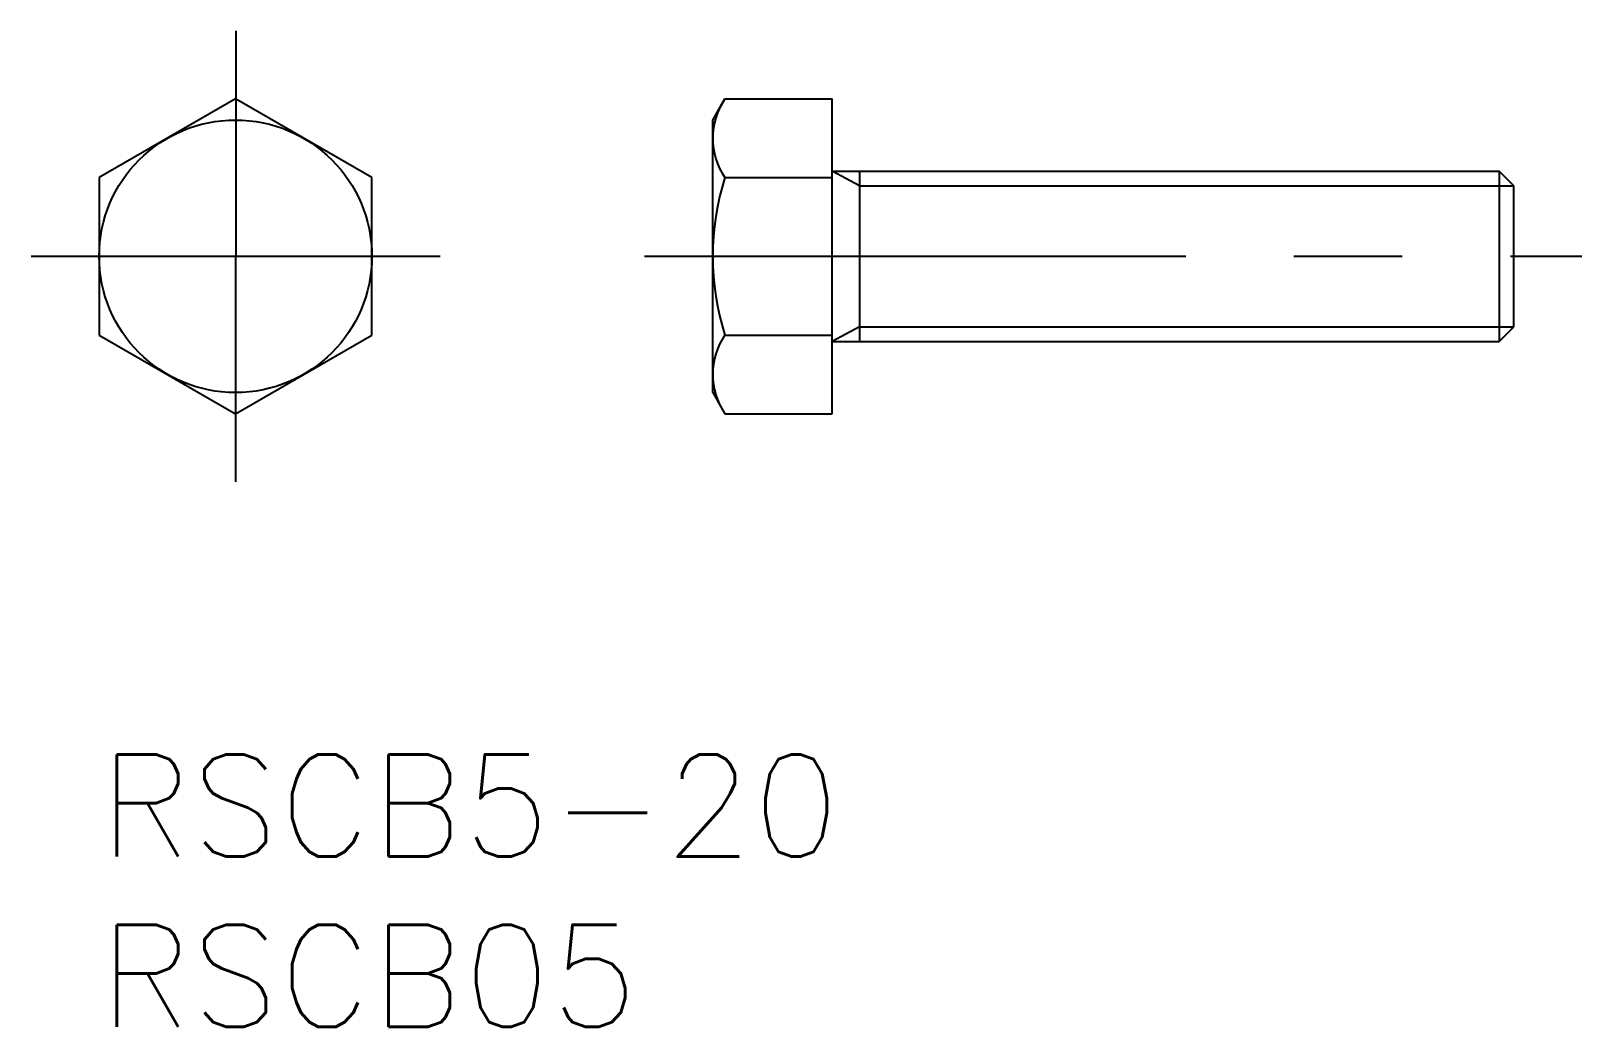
# Model space of a CAD drawing. Extents: x -2 to 43.5, y -8 to 21.2.
import ezdxf

# ---------------------------------------------------------------- set-up
doc = ezdxf.new("R2010")
doc.units = 0
doc.header["$LTSCALE"] = 0.5
doc.linetypes.add('CENTER', pattern=[50.8, 31.75, -6.35, 6.35, -6.35])
for name, color, linetype in [('MSM_CENTER', 1, 'CENTER'), ('MSM_CONTINUOUS', 7, 'CONTINUOUS'), ('MSM_NARROW', 5, 'CONTINUOUS'), ('MSM_PART_NUMBER', 7, 'CONTINUOUS')]:
    doc.layers.add(name, color=color, linetype=linetype)
doc.styles.get("Standard").update_dxf_attribs({"font": 'txt.shx', "height": 3, "bigfont": 'bigfont.shx'})

# ---------------------------------------------------------------- blocks, each defined once
blk = doc.blocks.new('*U3')
at = {"layer": 'MSM_PART_NUMBER'}
blk.add_text('RSCB5-20', height=3, dxfattribs=at).set_placement((0, -3))
blk = doc.blocks.new('*U4')
at = {"layer": 'MSM_PART_NUMBER'}
blk.add_text('RSCB05', height=3, dxfattribs=at).set_placement((0, -8))

msp = doc.modelspace()

# ---------------------------------------------------------------- linework, layer by layer
at = {"layer": 'MSM_CENTER'}
for p, q in [((4.013, 21.232), (3.998, 8)), ((-2, 14.619), (10, 14.619)), ((16, 14.619), (43.5, 14.619))]:
    msp.add_line(p, q, dxfattribs=at)
at = {"layer": 'MSM_CONTINUOUS'}
for p, q in [((4, 19.238), (0, 16.928)), ((8, 16.928), (4, 19.238)), ((18, 18.619), (18.357, 19.238)), ((18.357, 19.238), (21.5, 19.238)), ((21.5, 10), (21.5, 19.238)), ((18, 10.619), (18, 18.619)), ((0, 16.928), (0, 12.309)), ((8, 12.309), (8, 16.928)), ((18.357, 16.928), (21.5, 16.928)), ((21.5, 17.119), (41.067, 17.119)), ((22.3, 17.119), (22.3, 12.119)), ((41.5, 16.686), (41.067, 17.119)), ((41.067, 17.119), (41.067, 12.119)), ((41.5, 12.552), (41.5, 16.686)), ((22.3, 14.619), (22.3, 14.619)), ((0, 12.309), (4, 10)), ((4, 10), (8, 12.309)), ((18.357, 12.309), (21.5, 12.309)), ((41.067, 12.119), (41.5, 12.552)), ((21.5, 12.119), (41.067, 12.119)), ((18, 10.619), (18.357, 10)), ((18.357, 10), (21.5, 10))]:
    msp.add_line(p, q, dxfattribs=at)
msp.add_circle((4, 14.619), 4, dxfattribs=at)
for centre, radius, start, end in [((20.045, 18.083), 2.045, 145.6158, 214.3842), ((25.643, 14.619), 7.643, 162.412, 197.588), ((20.045, 11.155), 2.045, 145.6158, 214.3842)]:
    msp.add_arc(centre, radius, start, end, dxfattribs=at)
at = {"layer": 'MSM_NARROW'}
for p, q in [((22.3, 16.686), (21.5, 17.119)), ((22.3, 16.686), (41.5, 16.686)), ((22.3, 12.552), (21.5, 12.119)), ((22.3, 12.552), (41.5, 12.552))]:
    msp.add_line(p, q, dxfattribs=at)

# ---------------------------------------------------------------- block references
at = {"layer": 'MSM_CONTINUOUS'}
for name in ['*U3', '*U4']:
    msp.add_blockref(name, (0, 0), dxfattribs=at)

doc.saveas('drawing.dxf')
